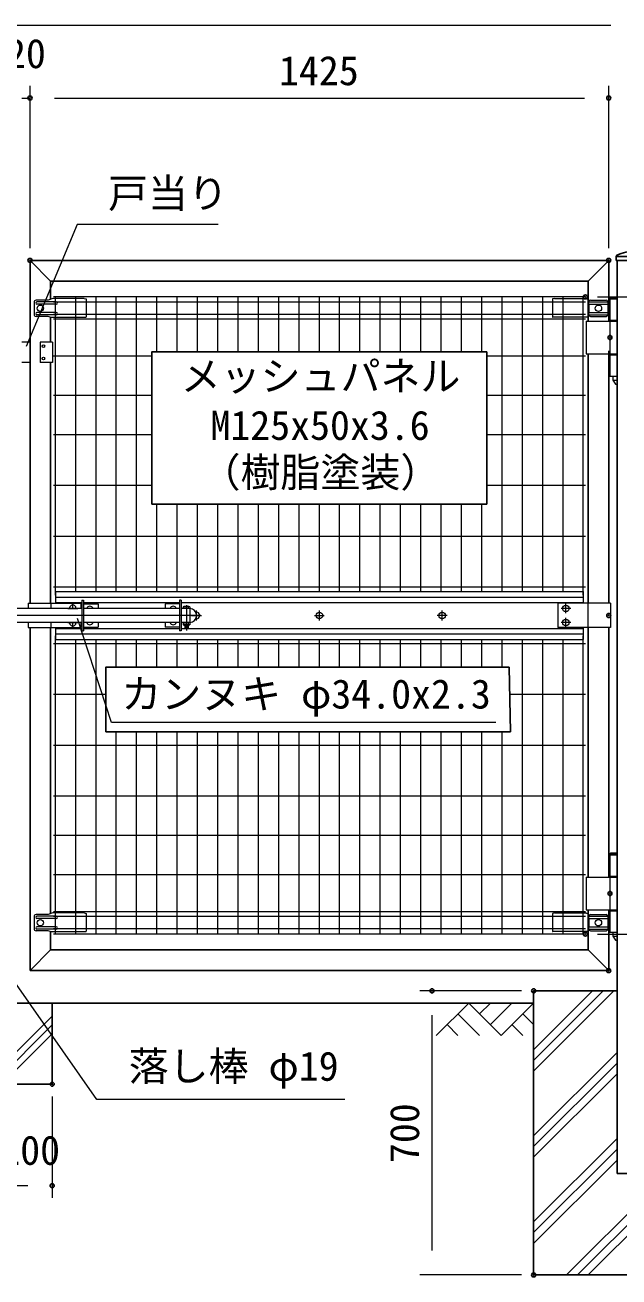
# Model space of a CAD drawing. Units: millimetres, scale not verified. Extents: x -6300 to 6300, y -4455 to 4455.
# Drawn here: x -1324 to 139, y -2486 to 599 of the extents above; entities that cross this region are included whole.
import ezdxf
from ezdxf.enums import TextEntityAlignment as Align

# ---------------------------------------------------------------- set-up
doc = ezdxf.new("R2010")
doc.units = ezdxf.units.MM
doc.header["$LTSCALE"] = 20
doc.header["$PDMODE"] = 32
doc.header["$PDSIZE"] = 10
doc.linetypes.add('USER1', pattern=[50.8, 31.75, -6.35, 6.35, -6.35])
for name, color, linetype, lineweight in [('0-0_D-STR1', 1, 'Continuous', 25), ('0-1_D-BMK', 2, 'USER1', 13), ('0-2_D-DCR-HCH', 7, 'Continuous', 13), ('0-3_D-STR4', 7, 'Continuous', 25), ('0-4_D-STR2', 7, 'Continuous', 13), ('0-5_D-STR3', 3, 'Continuous', 13), ('0-6_D-BGD', 7, 'Continuous', 25), ('0-7_D-STR-DIM', 7, 'Continuous', 13), ('0-9_Defpoints', 8, 'Continuous', 25), ('0-A_D-STR-TXT', 7, 'Continuous', 13)]:
    doc.layers.add(name, color=color, linetype=linetype, lineweight=lineweight)
doc.styles.add('ＭＳ ゴシック', font='')
doc.styles.get('ＭＳ ゴシック').set_extended_font_data('MS Gothic')

msp = doc.modelspace()

# ---------------------------------------------------------------- linework, layer by layer
at = {"layer": '0-0_D-STR1'}
for p, q in [((-1311.38, 19.48), (-1260.58, -31.32)), ((113.62, 19.48), (62.82, -31.32)), ((225.12, 29.48), (132.12, 29.48)), ((132.12, 29.48), (132.12, 19.48)), ((225.12, 19.48), (132.12, 19.48)), ((134.07, 19.48), (134.07, -2230.52)), ((-1260.58, -120.34), (-1260.58, -182.02)), ((62.82, -825.52), (62.82, -210.52)), ((113.62, -825.52), (113.62, -203.52)), ((-1260.58, -232.02), (-1260.58, -825.52)), ((-1311.38, -885.52), (-1311.38, -1730.52)), ((-1260.58, -885.52), (-1260.58, -1590.43)), ((62.82, -1500.52), (62.82, -885.52)), ((113.62, -1500.52), (113.62, -885.52)), ((-1260.58, -1634.34), (-1260.58, -1679.72)), ((-1260.58, -1679.72), (-1311.38, -1730.52)), ((62.82, -1679.72), (113.62, -1730.52)), ((223.17, -2230.52), (134.07, -2230.52))]:
    msp.add_line(p, q, dxfattribs=at)
for points in [[(113.62, -130.52), (113.62, 19.48), (-1311.38, 19.48), (-1311.38, -825.52)], [(62.82, -130.52), (62.82, -31.32), (-1260.58, -31.32), (-1260.58, -76.43)], [(-1311.38, -1730.52), (113.62, -1730.52), (113.62, -1580.52)], [(-1260.58, -1679.72), (62.82, -1679.72), (62.82, -1580.52)]]:
    msp.add_lwpolyline(points, dxfattribs=at)
for centre, radius, start, end in [((135.32, 29.48), 3.2, 120.05225, 180), ((178.62, -61.18), 103.66, 64.33066, 115.66934)]:
    msp.add_arc(centre, radius, start, end, dxfattribs=at)
at = {"layer": '0-1_D-BMK'}
for p, q in [((-1205.98, -838.52), (-1205.98, -826.02)), ((-926.13, -829.77), (-926.13, -892.68)), ((8.22, -850.02), (8.22, -826.02)), ((-891.13, -855.52), (-1811.13, -855.52)), ((-1217.98, -838.02), (-1193.98, -838.02)), ((-913.37, -855.52), (-889.37, -855.52)), ((-901.37, -867.52), (-901.37, -843.52)), ((-610.88, -855.52), (-586.88, -855.52)), ((-598.88, -867.52), (-598.88, -843.52)), ((-284.39, -855.52), (-308.39, -855.52)), ((-296.39, -867.52), (-296.39, -843.52)), ((20.22, -838.02), (-3.78, -838.02)), ((8.22, -885.02), (8.22, -861.02)), ((-1217.98, -873.02), (-1193.98, -873.02)), ((-1205.98, -885.02), (-1205.98, -872.52)), ((20.22, -873.02), (-3.78, -873.02))]:
    msp.add_line(p, q, dxfattribs=at)
at = {"layer": '0-2_D-DCR-HCH'}
for p, q in [((-71.38, -1978.53), (126.63, -1780.52)), ((-71.38, -1952.01), (100.11, -1780.52)), ((-71.38, -1925.5), (73.6, -1780.52)), ((-231.02, -1810.52), (-310.83, -1890.34)), ((-231.02, -1810.52), (-151.2, -1890.34)), ((-204.41, -1837.13), (-177.8, -1810.52)), ((-177.8, -1863.73), (-124.59, -1810.52)), ((-151.2, -1890.34), (-71.38, -1810.52)), ((-1424.84, -2010.52), (-1256.78, -1842.46)), ((-257.62, -1837.13), (-204.17, -1890.34)), ((-97.99, -1837.13), (-71.38, -1863.61)), ((-1402.74, -2010.52), (-1256.78, -1864.56)), ((-284.23, -1863.73), (-257.5, -1890.34)), ((-124.59, -1863.73), (-97.86, -1890.34)), ((-1380.65, -2010.52), (-1256.78, -1886.65)), ((-71.38, -2137.63), (134.07, -1932.18)), ((-71.38, -2164.15), (134.07, -1958.7)), ((-71.38, -2190.66), (134.07, -1985.21)), ((9.99, -2480.52), (428.62, -2061.89)), ((36.51, -2480.52), (428.62, -2088.41)), ((63.03, -2480.52), (428.62, -2114.93)), ((-71.38, -2349.76), (134.07, -2144.31)), ((-71.38, -2376.28), (134.07, -2170.83)), ((-71.38, -2402.79), (134.07, -2197.34))]:
    msp.add_line(p, q, dxfattribs=at)
at = {"layer": '0-3_D-STR4'}
for p, q in [((-71.38, -2480.52), (-71.38, -1780.52)), ((-71.38, -1780.52), (134.07, -1780.52)), ((428.62, -2480.52), (-71.38, -2480.52))]:
    msp.add_line(p, q, dxfattribs=at)
msp.add_lwpolyline([(-1456.78, -2010.52), (-1256.78, -2010.52), (-1256.78, -1810.52)], dxfattribs=at)
at = {"layer": '0-4_D-STR2'}
for p, q in [((56.12, -70.52), (-1253.88, -70.52)), ((56.12, -83.62), (-1253.88, -83.62)), ((-1248.88, -805.52), (-1248.88, -70.52)), ((-1198.88, -796.37), (-1198.88, -70.52)), ((-1148.88, -796.37), (-1148.88, -70.52)), ((-1098.88, -796.37), (-1098.88, -70.52)), ((-1048.88, -796.37), (-1048.88, -70.52)), ((-998.88, -206.02), (-998.88, -70.52)), ((-948.88, -206.02), (-948.88, -70.52)), ((-898.88, -206.02), (-898.88, -70.52)), ((-848.88, -206.02), (-848.88, -70.52)), ((-798.88, -206.02), (-798.88, -70.52)), ((-748.88, -206.02), (-748.88, -70.52)), ((-698.88, -206.02), (-698.88, -70.52)), ((-648.88, -206.02), (-648.88, -70.52)), ((-598.88, -206.02), (-598.88, -70.52)), ((-548.88, -206.02), (-548.88, -70.52)), ((-498.88, -206.02), (-498.88, -70.52)), ((-448.88, -206.02), (-448.88, -70.52)), ((-398.88, -206.02), (-398.88, -70.52)), ((-348.88, -206.02), (-348.88, -70.52)), ((-298.88, -206.02), (-298.88, -70.52)), ((-248.88, -206.02), (-248.88, -70.52)), ((-198.88, -206.02), (-198.88, -70.52)), ((-148.88, -796.37), (-148.88, -70.52)), ((-98.88, -796.37), (-98.88, -70.52)), ((-48.88, -796.37), (-48.88, -70.52)), ((1.12, -796.37), (1.12, -70.52)), ((51.12, -805.76), (51.12, -70.52)), ((56.12, -113.42), (-1253.88, -113.42)), ((56.12, -125.28), (-1253.88, -125.28)), ((-1011.63, -216.52), (-1253.88, -216.52)), ((56.12, -216.52), (-186.63, -216.52)), ((-1011.63, -313.52), (-1253.88, -313.52)), ((56.12, -313.52), (-186.63, -313.52)), ((-1011.63, -410.52), (-1253.88, -410.52)), ((56.12, -410.52), (-186.63, -410.52)), ((-1011.63, -535.52), (-1253.88, -535.52)), ((56.12, -535.52), (-186.63, -535.52)), ((-998.88, -796.37), (-998.88, -581.02)), ((-948.88, -796.37), (-948.88, -581.02)), ((-898.88, -796.37), (-898.88, -581.02)), ((-848.88, -796.37), (-848.88, -581.02)), ((-798.88, -796.37), (-798.88, -581.02)), ((-748.88, -796.37), (-748.88, -581.02)), ((-698.88, -796.37), (-698.88, -581.02)), ((-648.88, -796.37), (-648.88, -581.02)), ((-598.88, -796.37), (-598.88, -581.02)), ((-548.88, -796.37), (-548.88, -581.02)), ((-498.88, -796.37), (-498.88, -581.02)), ((-448.88, -796.37), (-448.88, -581.02)), ((-398.88, -796.37), (-398.88, -581.02)), ((-348.88, -796.37), (-348.88, -581.02)), ((-298.88, -796.37), (-298.88, -581.02)), ((-248.88, -796.37), (-248.88, -581.02)), ((-198.88, -796.37), (-198.88, -581.02)), ((56.12, -660.52), (-1253.88, -660.52)), ((56.12, -785.52), (-1253.88, -785.52)), ((-1248.88, -1640.52), (-1248.88, -905.52)), ((-1198.88, -1640.52), (-1198.88, -914.67)), ((-1148.88, -1640.52), (-1148.88, -914.67)), ((-1098.88, -982.85), (-1098.88, -914.67)), ((-1048.88, -982.85), (-1048.88, -913.69)), ((-998.88, -982.85), (-998.88, -914.67)), ((-948.88, -982.85), (-948.88, -914.67)), ((-898.88, -982.85), (-898.88, -914.67)), ((-848.88, -982.85), (-848.88, -914.67)), ((-798.88, -982.85), (-798.88, -914.67)), ((-748.88, -982.85), (-748.88, -914.67)), ((-698.88, -982.85), (-698.88, -914.67)), ((-648.88, -982.85), (-648.88, -914.67)), ((-598.88, -982.85), (-598.88, -914.67)), ((-548.88, -982.85), (-548.88, -914.67)), ((-498.88, -982.85), (-498.88, -914.67)), ((-448.88, -982.85), (-448.88, -914.67)), ((-398.88, -982.85), (-398.88, -914.67)), ((-348.88, -982.85), (-348.88, -914.67)), ((-298.88, -982.85), (-298.88, -914.67)), ((-248.88, -982.85), (-248.88, -914.67)), ((-198.88, -982.85), (-198.88, -914.67)), ((-148.88, -982.85), (-148.88, -914.67)), ((-98.88, -1640.52), (-98.88, -914.67)), ((-48.88, -1640.52), (-48.88, -914.67)), ((1.12, -1640.52), (1.12, -914.67)), ((51.12, -1640.52), (51.12, -905.76)), ((56.12, -925.52), (-1253.88, -925.52)), ((-1124.5, -1050.52), (-1253.88, -1050.52)), ((56.12, -1050.52), (-130.09, -1050.52)), ((-1098.88, -1640.52), (-1098.88, -1142.08)), ((-1048.88, -1640.52), (-1048.88, -1142.08)), ((-998.88, -1640.52), (-998.88, -1142.08)), ((-948.88, -1640.52), (-948.88, -1142.08)), ((-898.88, -1640.52), (-898.88, -1142.08)), ((-848.88, -1640.52), (-848.88, -1142.08)), ((-798.88, -1640.52), (-798.88, -1142.08)), ((-748.88, -1640.52), (-748.88, -1142.08)), ((-698.88, -1640.52), (-698.88, -1142.08)), ((-648.88, -1640.52), (-648.88, -1142.08)), ((-598.88, -1640.52), (-598.88, -1142.08)), ((-548.88, -1640.52), (-548.88, -1142.08)), ((-498.88, -1640.52), (-498.88, -1142.08)), ((-448.88, -1640.52), (-448.88, -1142.08)), ((-398.88, -1640.52), (-398.88, -1142.08)), ((-348.88, -1640.52), (-348.88, -1142.08)), ((-298.88, -1640.52), (-298.88, -1142.08)), ((-248.88, -1640.52), (-248.88, -1142.08)), ((-198.88, -1640.52), (-198.88, -1142.08)), ((-148.88, -1640.52), (-148.88, -1142.08)), ((56.12, -1175.52), (-1253.88, -1175.52)), ((56.12, -1300.52), (-1253.88, -1300.52)), ((56.12, -1397.52), (-1253.88, -1397.52)), ((56.12, -1494.52), (-1253.88, -1494.52)), ((56.12, -1585.76), (-1253.88, -1585.76)), ((56.12, -1597.62), (-1253.88, -1597.62)), ((56.12, -1627.42), (-1253.88, -1627.42)), ((56.12, -1640.52), (-1253.88, -1640.52))]:
    msp.add_line(p, q, dxfattribs=at)
at = {"layer": '0-5_D-STR3'}
for p, q in [((-1301.47, -83.52), (-1301.47, -113.52)), ((-1266.62, -78.52), (-1296.47, -78.52)), ((-1246.98, -82.52), (-1294.39, -82.52)), ((-1246.98, -88.52), (-1294.39, -88.52)), ((-1255.07, -74.52), (-1266.62, -78.52)), ((-1177.98, -74.52), (-1255.07, -74.52)), ((-1177.98, -74.52), (-1172.98, -75.52)), ((-1172.98, -75.52), (-1172.98, -119.34)), ((-19.78, -74.52), (-24.78, -75.52)), ((-24.78, -75.52), (-24.78, -119.34)), ((-19.78, -74.52), (57.31, -74.52)), ((57.31, -74.52), (62.82, -76.43)), ((64.56, -82.52), (111.28, -82.52)), ((64.56, -88.52), (111.28, -88.52)), ((64.56, -88.52), (64.56, -108.52)), ((68.56, -78.52), (107.28, -78.52)), ((111.28, -88.52), (111.28, -108.52)), ((116.59, -75.52), (134.07, -75.52)), ((116.59, -75.52), (116.59, -127.52)), ((118.61, -70.52), (116.61, -72.52)), ((116.61, -72.52), (134.07, -72.52)), ((116.61, -75.52), (116.61, -72.52)), ((118.61, -70.52), (134.07, -70.52)), ((-1266.62, -118.52), (-1296.47, -118.52)), ((-1246.98, -108.52), (-1294.39, -108.52)), ((-1246.98, -114.52), (-1294.39, -114.52)), ((-1261.37, -120.34), (-1266.62, -118.52)), ((-1261.37, -120.34), (-1173.98, -120.34)), ((62.82, -120.34), (-23.78, -120.34)), ((64.56, -108.52), (111.28, -108.52)), ((64.56, -114.52), (111.28, -114.52)), ((68.56, -118.52), (107.28, -118.52)), ((58.24, -130.52), (134.07, -130.52)), ((58.24, -130.52), (58.24, -210.52)), ((116.59, -127.52), (134.07, -127.52)), ((116.61, -130.52), (116.61, -210.52)), ((124.09, -127.52), (124.09, -130.52)), ((-1311.38, -182.02), (-1331.38, -182.02)), ((-1256.28, -182.02), (-1285.98, -182.02)), ((-1285.98, -182.02), (-1285.98, -232.02)), ((-1256.28, -182.02), (-1256.28, -232.02)), ((58.24, -210.52), (134.07, -210.52)), ((115.09, -210.52), (115.09, -213.52)), ((116.59, -213.52), (134.07, -213.52)), ((116.59, -213.52), (116.59, -265.52)), ((116.59, -213.52), (116.59, -265.52)), ((-1311.38, -232.02), (-1331.38, -232.02)), ((-1256.28, -232.02), (-1285.98, -232.02)), ((116.59, -265.52), (134.07, -265.52)), ((116.59, -265.52), (134.07, -265.52)), ((124.09, -265.52), (124.09, -275.52)), ((124.09, -275.52), (134.07, -275.52)), ((124.09, -275.52), (130.09, -285.52)), ((130.09, -285.52), (134.07, -285.52)), ((-1248.88, -796.37), (51.12, -796.37)), ((-1248.88, -796.37), (-1248.88, -825.52)), ((51.12, -796.37), (51.12, -825.52)), ((-1316.19, -825.52), (-1185.98, -825.52)), ((-1316.19, -825.52), (-1316.19, -838.52)), ((-1259.73, -825.52), (-1259.73, -838.52)), ((-1248.88, -810.24), (51.12, -810.24)), ((-1248.88, -823.64), (-1183.88, -823.64)), ((-1185.98, -825.52), (-1185.98, -838.52)), ((-1183.88, -818.02), (-1183.88, -893.02)), ((-1183.88, -818.02), (-1179.38, -818.02)), ((-1179.38, -818.02), (-1179.38, -893.02)), ((-1179.38, -823.64), (-943.38, -823.64)), ((-1179.38, -827.02), (-1143.88, -827.02)), ((-1143.88, -827.02), (-1143.88, -838.52)), ((-978.88, -827.02), (-978.88, -838.52)), ((-943.38, -827.02), (-978.88, -827.02)), ((-943.38, -818.02), (-943.38, -893.02)), ((-938.88, -818.02), (-943.38, -818.02)), ((-938.88, -818.02), (-938.88, -893.02)), ((-938.88, -823.64), (51.12, -823.64)), ((118.43, -825.52), (-11.78, -825.52)), ((-11.78, -825.52), (-11.78, -885.52)), ((61.97, -825.52), (61.97, -885.52)), ((118.43, -825.52), (118.43, -885.52)), ((-1183.88, -838.52), (-1458.88, -838.52)), ((-943.38, -838.52), (-1179.38, -838.52)), ((-918.13, -838.52), (-938.88, -838.52)), ((-934.23, -833.82), (-934.23, -838.52)), ((-920.07, -833.02), (-932.33, -833.02)), ((-930.13, -833.82), (-930.13, -838.52)), ((-922.13, -833.82), (-922.13, -838.52)), ((-918.13, -838.52), (-918.13, -872.52)), ((-918.03, -833.82), (-918.03, -838.52)), ((-1183.88, -872.52), (-1458.88, -872.52)), ((-1316.19, -872.52), (-1316.19, -885.52)), ((-1316.19, -885.52), (-1185.98, -885.52)), ((-1259.73, -872.52), (-1259.73, -885.52)), ((-1248.88, -885.52), (-1248.88, -914.67)), ((-1248.88, -887.4), (-1183.88, -887.4)), ((-1185.98, -872.52), (-1185.98, -885.52)), ((-1183.88, -893.02), (-1179.38, -893.02)), ((-943.38, -872.52), (-1179.38, -872.52)), ((-1179.38, -884.02), (-1143.88, -884.02)), ((-1179.38, -887.4), (-943.38, -887.4)), ((-1143.88, -872.52), (-1143.88, -884.02)), ((-978.88, -872.52), (-978.88, -884.02)), ((-943.38, -884.02), (-978.88, -884.02)), ((-938.88, -893.02), (-943.38, -893.02)), ((-918.13, -872.52), (-938.88, -872.52)), ((-938.88, -887.4), (-930.13, -887.4)), ((-934.23, -872.52), (-934.23, -878.22)), ((-918.03, -878.22), (-934.23, -878.22)), ((-919.7, -879.02), (-932.28, -879.02)), ((-930.13, -872.52), (-930.13, -878.22)), ((-930.13, -879.02), (-930.13, -887.72)), ((-922.13, -887.72), (-930.13, -887.72)), ((-929.33, -888.52), (-930.13, -887.72)), ((-929.33, -879.02), (-929.33, -888.52)), ((-922.93, -888.52), (-929.33, -888.52)), ((-922.93, -879.02), (-922.93, -888.52)), ((-922.93, -888.52), (-922.13, -887.72)), ((-922.13, -872.52), (-922.13, -878.22)), ((-922.13, -879.02), (-922.13, -887.72)), ((-922.13, -887.4), (51.12, -887.4)), ((-918.03, -872.52), (-918.03, -878.22)), ((118.43, -885.52), (-11.78, -885.52)), ((51.12, -885.52), (51.12, -914.67)), ((-1248.88, -900.8), (51.12, -900.8)), ((-1248.88, -914.67), (51.12, -914.67)), ((116.59, -1445.52), (134.07, -1445.52)), ((116.59, -1445.52), (116.59, -1497.52)), ((118.61, -1440.52), (116.61, -1442.52)), ((116.61, -1442.52), (134.07, -1442.52)), ((116.61, -1445.52), (116.61, -1442.52)), ((118.61, -1440.52), (134.07, -1440.52)), ((58.24, -1500.52), (134.07, -1500.52)), ((58.24, -1500.52), (58.24, -1580.52)), ((116.59, -1497.52), (134.07, -1497.52)), ((116.61, -1500.52), (116.61, -1580.52)), ((124.09, -1497.52), (124.09, -1500.52)), ((-1301.47, -1597.52), (-1301.47, -1627.52)), ((-1266.62, -1592.52), (-1296.47, -1592.52)), ((-1246.98, -1596.52), (-1294.39, -1596.52)), ((-1246.98, -1602.52), (-1294.39, -1602.52)), ((-1255.07, -1588.52), (-1266.62, -1592.52)), ((-1177.98, -1588.52), (-1255.07, -1588.52)), ((-1177.98, -1588.52), (-1172.98, -1589.52)), ((-1172.98, -1589.52), (-1172.98, -1633.34)), ((-19.78, -1588.52), (-24.78, -1589.52)), ((-24.78, -1589.52), (-24.78, -1633.34)), ((-19.78, -1588.52), (57.31, -1588.52)), ((57.31, -1588.52), (62.82, -1590.43)), ((58.24, -1580.52), (134.07, -1580.52)), ((64.56, -1596.52), (111.28, -1596.52)), ((64.56, -1602.52), (111.28, -1602.52)), ((64.56, -1602.52), (64.56, -1622.52)), ((68.56, -1592.52), (107.28, -1592.52)), ((111.28, -1602.52), (111.28, -1622.52)), ((115.09, -1580.52), (115.09, -1583.52)), ((116.59, -1583.52), (134.07, -1583.52)), ((116.59, -1583.52), (116.59, -1635.52)), ((116.59, -1583.52), (116.59, -1635.52)), ((-1266.62, -1632.52), (-1296.47, -1632.52)), ((-1246.98, -1622.52), (-1294.39, -1622.52)), ((-1246.98, -1628.52), (-1294.39, -1628.52)), ((-1261.37, -1634.34), (-1266.62, -1632.52)), ((-1261.37, -1634.34), (-1173.98, -1634.34)), ((62.82, -1634.34), (-23.78, -1634.34)), ((64.56, -1622.52), (111.28, -1622.52)), ((64.56, -1628.52), (111.28, -1628.52)), ((68.56, -1632.52), (107.28, -1632.52)), ((116.59, -1635.52), (134.07, -1635.52)), ((116.59, -1635.52), (134.07, -1635.52)), ((124.09, -1635.52), (124.09, -1645.52)), ((124.09, -1645.52), (134.07, -1645.52)), ((124.09, -1645.52), (130.09, -1655.52)), ((130.09, -1655.52), (134.07, -1655.52))]:
    msp.add_line(p, q, dxfattribs=at)
for centre in [(-1285.98, -98.52), (88.22, -98.52), (8.22, -838.02), (-598.88, -855.52), (-296.39, -855.52), (8.22, -873.02), (-1285.98, -1612.52), (88.22, -1612.52)]:
    msp.add_circle(centre, 8, dxfattribs=at)
for centre, radius, start, end in [((-1296.47, -83.52), 5, 90, 180), ((-1294.39, -85.52), 3, 90, 270), ((-1246.98, -85.52), 3, 270, 90), ((69.81, -85.52), 6.05, 150.26731, 209.73269), ((68.56, -82.52), 4, 90, 180), ((107.28, -82.52), 4, 0, 90), ((106.03, -85.52), 6.05, 330.26731, 29.73269), ((-1296.47, -113.52), 5, 180, 270), ((-1294.39, -111.52), 3, 90, 270), ((-1246.98, -111.52), 3, 270, 90), ((-1173.98, -119.34), 1, 270, 0), ((-23.78, -119.34), 1, 180, 270), ((69.83, -111.52), 6.07, 150.37394, 209.62606), ((68.56, -114.52), 4, 180, 270), ((107.28, -114.52), 4, 270, 0), ((106, -111.52), 6.07, 330.37394, 29.62606), ((-1205.98, -838.02), 8, 356.41668, 183.58332), ((-1163.88, -840.52), 8, 14.47751, 165.52249), ((-958.88, -840.52), 8, 14.47751, 165.52249), ((-932.18, -836.03), 3.02, 47.18249, 132.81751), ((-926.13, -843.42), 10.4, 67.38014, 112.61986), ((-920.08, -836.05), 3.03, 47.363, 132.637), ((-918.13, -855.52), 17, 270, 90), ((-901.37, -855.52), 8, 257.99801, 102.00199), ((-1205.98, -873.02), 8, 176.41668, 3.58332), ((-1163.88, -870.52), 8, 194.47751, 345.52249), ((-958.88, -870.52), 8, 194.47751, 345.52249), ((-932.18, -876), 3.02, 227.28053, 312.71947), ((-926.13, -868.62), 10.4, 247.38014, 292.61986), ((-920.08, -876.08), 2.96, 226.1605, 313.8395), ((-1296.47, -1597.52), 5, 90, 180), ((-1294.39, -1599.52), 3, 90, 270), ((-1246.98, -1599.52), 3, 270, 90), ((69.81, -1599.52), 6.05, 150.26731, 209.73269), ((68.56, -1596.52), 4, 90, 180), ((107.28, -1596.52), 4, 0, 90), ((106.03, -1599.52), 6.05, 330.26731, 29.73269), ((-1296.47, -1627.52), 5, 180, 270), ((-1294.39, -1625.52), 3, 90, 270), ((-1246.98, -1625.52), 3, 270, 90), ((-1173.98, -1633.34), 1, 270, 0), ((-23.78, -1633.34), 1, 180, 270), ((69.83, -1625.52), 6.07, 150.37394, 209.62606), ((68.56, -1628.52), 4, 180, 270), ((107.28, -1628.52), 4, 270, 0), ((106, -1625.52), 6.07, 330.37394, 29.62606)]:
    msp.add_arc(centre, radius, start, end, dxfattribs=at)
for centre in [(-1278.4, -192.02), (-1278.4, -222.02)]:
    msp.add_ellipse(centre, major_axis=(0, 3.25), ratio=0.984239, dxfattribs=at)
at = {"layer": '0-6_D-BGD'}
msp.add_line((-2571.38, -1810.52), (-71.38, -1810.52), dxfattribs=at)
at = {"layer": '0-7_D-STR-DIM'}
for p, q in [((-2761.38, 599.48), (118.62, 599.48)), ((-1311.38, 49.48), (-1311.38, 449.48)), ((-1311.38, 49.48), (-1311.38, 449.48)), ((113.62, 49.48), (113.62, 449.48)), ((-1331.38, 419.48), (-1311.38, 419.48)), ((-1251.38, 419.48), (-1191.38, 419.48)), ((-1251.38, 419.48), (53.62, 419.48)), ((86.12, -70.52), (754.44, -70.52)), ((86.12, -1640.52), (754.44, -1640.52)), ((-101.38, -1780.52), (-351.38, -1780.52)), ((-321.38, -2420.52), (-321.38, -1840.52)), ((-1256.78, -2040.52), (-1256.78, -2290.52)), ((-1396.78, -2260.52), (-1316.78, -2260.52)), ((-101.38, -2480.52), (-351.38, -2480.52))]:
    msp.add_line(p, q, dxfattribs=at)
at = {"layer": '0-9_Defpoints'}
for points in [[(-1011.63, -581.02), (-1011.63, -206.02), (-186.63, -206.02), (-186.63, -581.02)], [(-131.43, -982.85), (-1124.41, -982.85), (-1124.63, -1142.08), (-128.28, -1142.08)]]:
    msp.add_lwpolyline(points, close=True, dxfattribs=at)
for p in [(-1311.38, 419.48), (113.62, 419.48), (-1311.38, 19.48), (113.62, 19.48), (56.12, -70.52), (116.61, -170.52), (113.62, -855.52), (116.61, -1540.52), (56.12, -1640.52), (113.62, -1730.52), (-321.38, -1780.52), (-71.38, -1780.52), (-1256.78, -2010.52), (-1256.78, -2260.52), (-71.38, -2480.52)]:
    msp.add_point(p, dxfattribs=at)
at = {"layer": '0-A_D-STR-TXT'}
for points in [[(-848.12, 107.99), (-1195.58, 107.99), (-1320.8, -192.47)], [(-164.35, -1119.25), (-1110.44, -1119.25), (-1194.52, -863.23)], [(-536.17, -2048.13), (-1147.07, -2048.13), (-1350.8, -1756.23)]]:
    msp.add_lwpolyline(points, dxfattribs=at)

# ---------------------------------------------------------------- texts
at = {"layer": '0-7_D-STR-DIM', "style": 'ＭＳ ゴシック'}
for s, p in [('20', (-1370.51, 471.6)), ('1425', (-698.26, 429.6)), ('□200', (-1483.01, -2230.91))]:
    msp.add_text(s, height=72.14, dxfattribs=at).set_placement(p, align=Align.BOTTOM_LEFT)
msp.add_text('700', height=72.14, rotation=90, dxfattribs=at).set_placement((-331.5, -2204.77), align=Align.BOTTOM_LEFT)
at = {"layer": '0-A_D-STR-TXT', "style": 'ＭＳ ゴシック'}
for s, p in [('戸当り', (-1119.19, 127.25)), ('メッシュパネル', (-940.25, -323.37)), ('M125x50x3.6', (-867.15, -444.52)), ('（樹脂塗装）', (-891.52, -560.52)), ('カンヌキ φ34.0x2.3', (-1086.59, -1106.53)), ('落し棒 φ19', (-1068.4, -2023.73))]:
    msp.add_text(s, height=72.14, dxfattribs=at).set_placement(p, align=Align.BOTTOM_LEFT)

doc.saveas('drawing.dxf')
